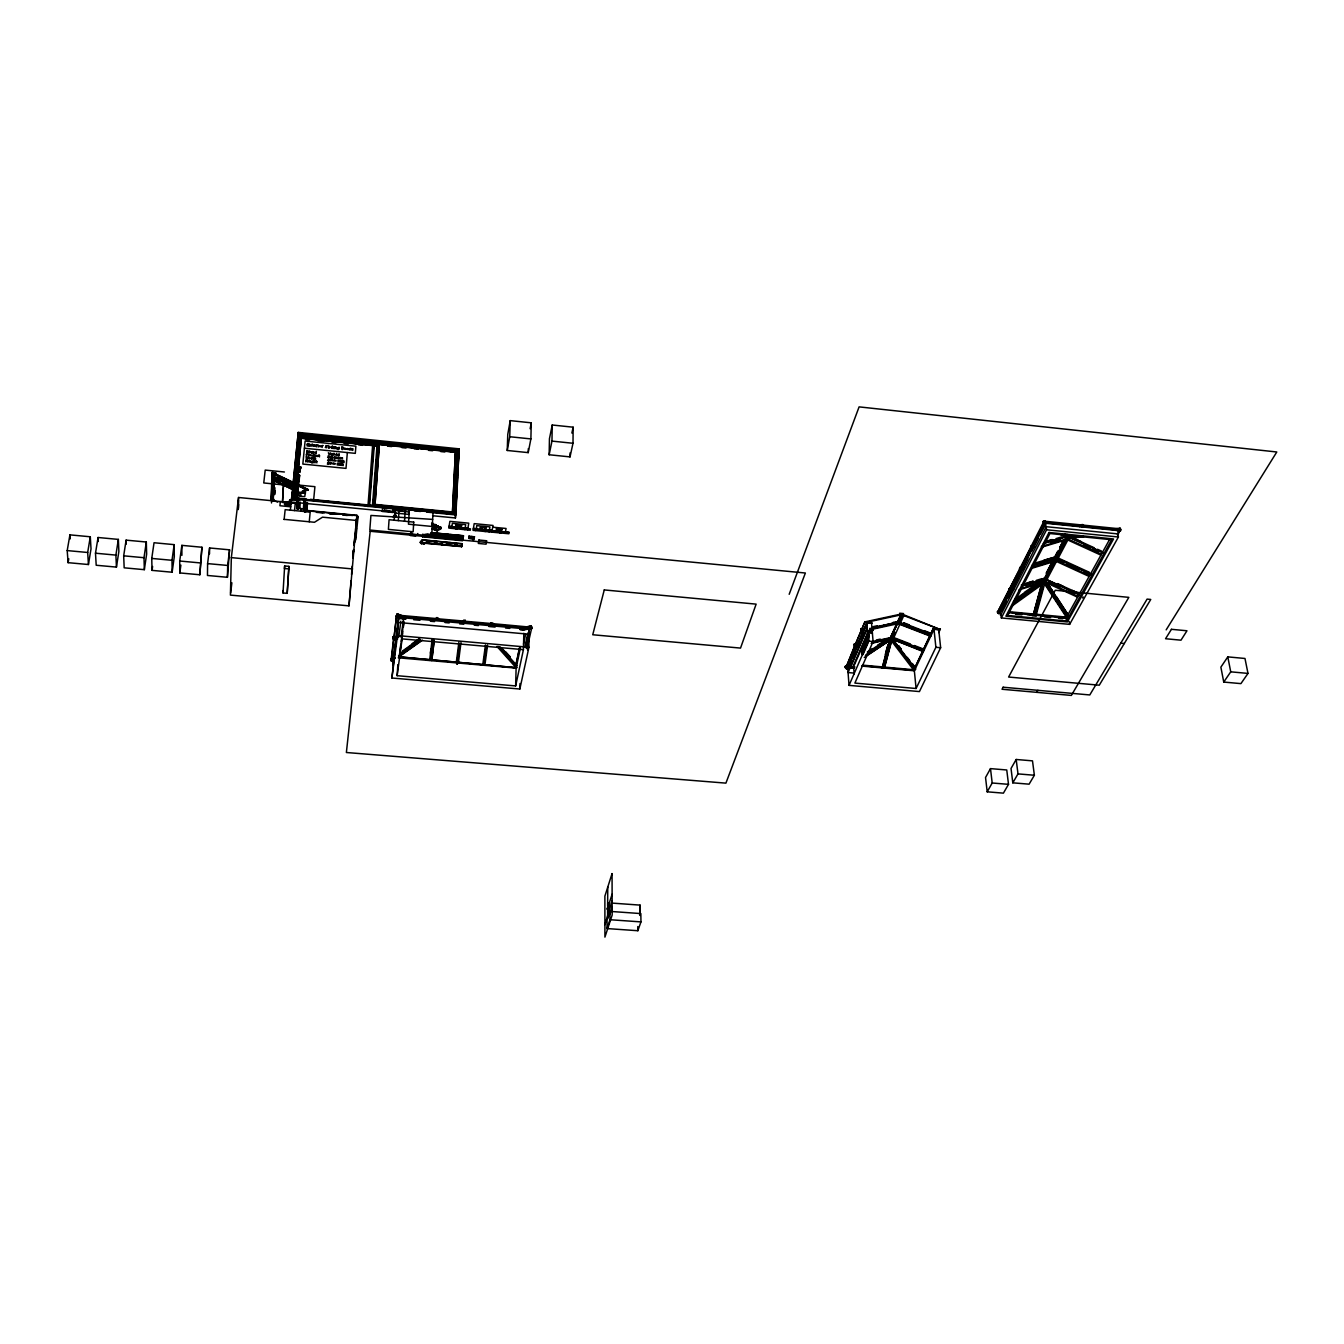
<?xml version="1.0" encoding="UTF-8"?>
<svg xmlns="http://www.w3.org/2000/svg" width="1344" height="1344" viewBox="0 0 1344 1344"><rect width="100%" height="100%" fill="white"/><g stroke="black" fill="none" stroke-linecap="round" stroke-linejoin="round"><path stroke-width="1.5" d="M484.73 528.394L484.596 529.183M199.836 574.762L201.919 547.243L181.86 545.362L179.726 561.019L179.81 572.93L199.836 574.762L201.919 547.243M572.998 443.268L573.149 427.19L552.233 425.006L549.444 438.732L549.158 454.759L570.024 456.893L572.998 443.268L551.964 441.101L549.158 454.759M207.598 563.606L207.463 575.467L227.422 577.298L229.572 549.83L209.58 547.966L207.598 563.606L227.69 565.454L227.422 577.298M209.513 553.913L209.58 547.966M570.024 456.893L570.058 452.894M551.964 441.101L552.233 425.006M285.65 504.622L285.802 502.606M1008.907 589.025L1009.697 591.007L1010.402 589.882L1008.756 589.075L1009.848 590.957M528.713 629.21L528.948 647.27L519.842 689.018L391.894 678.014L398.681 617.366L529.368 629.227L525.47 647.22M286.608 505.428L289.128 505.26L289.414 502.438L238.543 497.482L231.336 557.626L230.412 595.106L349.003 605.858L356.95 515.306L304.08 510.166M335.815 457.716C339.461 456.137 333.346 458.455 337.126 458.438M397.841 664.625L397.135 675.696L515.642 685.927L523.421 649.656L523.824 633.293M528.226 452.626L530.88 438.917L531.266 422.822L510.233 420.622L507.763 434.414L507.242 450.475L528.226 452.626L528.326 448.61M1020.113 567.42L1020.382 570.058L1019.844 567.504M519.842 689.018L519.994 683.525M238.207 509.527L238.543 497.482M515.474 667.632L399.101 656.846L515.474 667.632L519.674 647.825M515.642 685.927L516.113 668.102L520.43 647.842M1031.486 548.503L1030.798 545.966L1032.074 547.361L1031.335 548.554L1032.074 547.361M238.258 509.41L238.476 500.086M238.442 508.385L238.56 504.403M1066.531 535.819L1066.565 534.71L1068.329 534.895M1081.517 526.579C1079.988 523.572 1084.742 523.958 1083.331 526.764M1083.029 526.176L1082.945 525.084L1082.911 526.109M507.242 450.475L509.729 436.733L510.233 420.622M391.91 660.526L390.986 658.661M868.913 633.058L860.798 650.782L862.495 650.345M433.406 525.118L433.675 524.479M271.152 499.111L272.026 472.466L275.755 472.836L275.621 474.029L274.445 472.769M272.462 473.441L271.236 499.296M271.522 501.06L272.378 473.441M271.505 502.975L273.118 473.189L274.092 473.911L274.361 472.769M271.975 500.388L272.58 491.635M272.479 489.065L273.638 473.071M272.681 492.307L272.294 500.842L272.815 499.178M272.798 489.25L273.487 473.105M272.866 492.509L272.462 500.858L272.328 499.128M273.034 489.014L273.941 472.886M391.843 660.072C393.758 663.062 389.474 660.055 391.02 658.795M392.263 661.567L391.49 659.215M437.674 527.251L436.279 525.672M432.566 515.743L455.414 517.961L456.002 505.73M456.305 499.615L457.38 477.17M457.666 471.055L459.144 448.846L298.267 432.398L291.379 500.791M458.993 450.156L298.217 433.188M455.414 517.961L459.144 448.846M272.513 500.825L272.933 492.324M273.286 489.3L273.706 475.81M272.95 501.194L274.176 474.247L307.776 490.123M274.008 493.651L274.294 487.721M274.327 493.735L274.411 487.704M274.747 487.57L274.596 494.626L274.882 490.61M455.414 452.038L452.474 511.946L455.414 452.038L379.327 444.276L375.026 504.386L379.327 444.276M378.907 444.074L374.371 504.806L452.861 512.484L455.784 451.903M452.861 512.484L455.818 451.92L298.922 435.893L298.973 435.036M454.961 489.401L455.179 485.15M456.271 462.454L456.473 456.977M453.902 513.358L456.943 451.063L456.775 452.088M454.944 511.896L455.23 505.714M456.322 483.017L456.624 476.834M457.615 456.221L457.951 451.248M400.814 509.006L454.944 514.298L458.102 450.862L458.959 450.946L455.902 514.937L426.754 512.098M282.946 484.831L284.357 482.126L284.306 483.05M282.425 502.538L283.819 478.8L283.517 482.093M282.542 502.37L283.534 483.974M283.987 481.37L284.273 478.212M433.07 511.93L431.726 535.987L369.802 530.04L370.91 515.441L432.65 519.389M283.013 592.956L284.659 565.975L288.926 566.362L287.196 593.342L283.013 592.956L283.265 590.47M289.346 503.53L289.733 500.203M290.539 500.287L289.649 501.631M290.338 500.254L289.447 501.866M287.196 593.342L288.926 566.362M293.446 497.095L295.697 474.751L295.798 478.733M295.462 478.699L295.697 474.751M298.267 432.398L293.21 483.521M434.498 534.912L434.986 533.014M531.065 626.186C534.694 631.848 523.656 625.699 519.977 629.597M296.369 482.748L296.537 474.835L294.084 498.355M296.134 497.347L298.385 475.02L298.469 479.002M300.031 436.01L300.082 435.137L293.714 498.305M296.906 503.059L296.503 496.944M298.133 478.968L298.385 475.02M297.226 501.514L297.36 496.86M296.974 508.519L297.797 498.07L297.343 502.656M298.956 479.035L299.544 475.138L299.174 481.051M297.679 505.277L297.931 501.329L297.41 508.654M397.135 675.696L402.125 638.887L403.25 620.76L401.033 637.224M298.217 509.191L298.838 498.036M298.435 509.158L298.687 505.226L297.444 504.974M299.863 507.998L300.25 502.118M404.51 521.22L405.283 509.225M391.894 678.014L397.505 635.578L398.681 617.366L393.07 660.055M409.366 509.628L408.458 524.177L432.264 526.478M303.29 510.972L303.878 501.094M303.878 511.022L304.685 501.01M304.366 510.838L305.021 501.043M304.433 511.577L305.138 501.43M305.155 512.014L305.76 501.715M305.239 512.014L305.777 504.168M394.229 520.212L395.035 508.217M398.11 508.519L397.942 510.905L409.214 512.014M398.328 520.615L399.134 508.62M491.417 624.506L491.501 623.549L464.822 621.23M305.945 511.375L306.516 503.244M306.197 511.711L306.768 503.261M306.634 511.106L307.339 502.505M306.936 510.938L307.507 502.589M450.576 536.458L451.03 534.526M464.856 621.146L464.772 622.087L491.45 624.406M452.491 534.677C449.753 537.214 455.935 537.986 455.062 534.912M375.396 490.862L375.631 486.36M376.639 474.113L377.042 467.662M377.815 457.262L378.286 451.03M436.834 617.518L438.396 618.206L438.262 620.189L436.061 619.987L436.229 617.954M437.539 618.677L437.455 619.618L464.234 621.953L464.302 621.096L437.522 618.761M369.062 505.966L373.632 445.973M367.92 506.554L372.725 444.175L372.607 445.217M358.092 516.382L355.757 539.918M349.003 605.858L351.019 580.843M351.523 574.594L352.195 566.244M353.438 550.166L352.867 557.911L353.69 549.578M357.622 516.197L356.815 524.294M405.216 619.046L397.723 615.132L402.024 616.577M398.177 616.426L406.022 618.996M400.378 618.71L396.564 617.165L398.294 616.476L397.404 613.872L403.351 616.274M350.011 450.29L350.179 448.291M341.981 465.528L342.014 463.949L340.889 464.15M342.821 462.47L342.854 460.908L341.729 461.093M343.19 465.646L343.224 464.066L342.098 464.268M344.03 462.588L344.064 461.026L342.938 461.227M347.357 452.558L345.996 468.384L302.837 464.066L305.122 441.034L355.891 446.191L355.303 453.365L304.416 448.224M337.277 465.041L337.428 463.378M337.982 458.858L338.134 457.195M339.074 447.166L338.772 449.534L337.361 449.383M338.117 462L338.268 460.32M338.89 455.834L339.091 453.6M338.486 465.175L338.52 463.596L337.378 463.798M339.209 458.976L339.226 457.414L338.1 457.615M339.326 462.118L339.36 460.555L338.234 460.757M339.696 465.293L339.73 463.714L338.587 463.915M340.402 459.094L340.435 457.531L339.31 457.733M340.536 462.235L340.57 460.673L339.444 460.874M340.771 465.394L340.922 463.73M341.611 462.353L341.762 460.673M333.413 448.594L333.581 446.611M333.127 455.246L333.967 453.146M334.723 448.728L334.891 446.746M334.421 458.506L334.572 456.826M336.168 448.879L336.269 447.115L334.858 447.25M336.689 453.348L336.924 455.616M329.347 448.19L329.532 446.208M328.709 461.059L328.894 459.026L327.583 460.438L329.196 460.622M329.986 456.372L329.969 457.934L331.061 457.733M330.943 453.348L330.926 454.91L332.035 454.709M330.221 464.335L330.406 462.319L329.566 462.689M331.027 458.153L331.178 456.49M332.119 448.476L332.354 445.805M331.985 455.129L332.136 453.466M332.069 458.842L332.27 456.607M328.171 445.368L328.44 448.073M313.622 500.186L314.916 486.679L292.874 484.495M319.066 454.944L319.519 456.91M322.14 447.451L322.325 445.469M313.068 457.481L313.522 459.446M313.001 460.925L312.732 462.907L311.64 462.924M313.488 456.389L313.706 454.154M313.858 453.298L313.891 451.735L312.766 451.937M313.908 462.706L314.11 460.454M314.278 459.598L314.496 457.363M314.714 454.826L314.698 456.406L315.79 456.204M309.254 521.774L310.178 512.081L285.163 509.662L284.122 519.523M316.394 446.88L316.596 444.881M315.118 462.823L315.151 461.261L314.026 461.446M315.756 456.624L315.907 454.944M315.487 459.732L315.588 458.237L314.395 458.354M316.142 453.533L316.361 451.298M316.428 460.942L316.882 462.924M318.175 447.065L318.377 445.066M304.466 493.332L304.618 491.803M307.306 462.05L307.507 460.001M308.566 455.902L308.734 454.222M309.053 452.81L309.221 451.147M305.676 489.754L304.769 496.642L298.973 496.087L299.292 492.895M309.422 459.11L309.59 457.447M304.987 511.896L305.222 509.006L296.89 508.2M310.514 462.37L310.682 460.69M312.446 444.091L313.001 446.426M311.64 453.079A11.407 8.652 6.3 0 1 311.657 452.659L310.582 451.634M311.741 459.346L311.959 457.111M312.648 453.18L312.799 451.517M298.032 509.006L298.586 503.345L289.817 502.639M298.318 508.889L298.687 505.092M298.553 508.62L298.922 504.958L297.461 504.806M300.619 496.238L300.938 493.063M302.232 493.181L302.45 490.98L303.811 491.165M300.804 511.174L301.056 508.603M305.743 461.882L305.962 459.833M306.365 455.683C305.542 451.349 309.708 455.347 306.466 454.726M303.122 491.383L304.886 489.098M353.136 553.98L353.539 549.881M354.043 544.018L355.169 533.417M355.555 529.402L356.95 515.306M354.094 545.429L356.95 515.642L305.071 510.602M355.068 541.884L356.429 528.192M296.302 468.972L296.302 472.13M296.318 468.082L296.083 466.586M294.319 498.977L296.856 474.869M297.528 467.326L297.125 472.214L296.806 467.846M297.662 469.442L297.629 468.115M296.234 484.512L300.972 437.842L377.849 445.67M296.755 483.739L301.375 438.043L378.286 445.889M296.94 483.84L301.375 438.043M294.554 510.569L295.277 503.328M298.922 469.711L298.805 468.434L300.451 468.602M295.915 499.733L295.982 498.07M298.973 469.224L298.654 472.366L299.426 468.115L299.813 472.483L300.3 467.695L300.082 469.812M299.107 468.25L299.107 466.889M296.369 498.574L298.721 475.054M296.738 498.607L299.208 475.104M297.158 499.162L299.544 475.138M297.226 499.044L297.461 497.062M300.821 467.107L295.999 466.838M296.99 508.906L297.881 498.086M301.006 467.09L300.804 468.586M297.175 508.771L298.082 498.103M290.136 502.673L290.573 499.951L297.73 499.918M290.405 502.538C293.16 507.242 281.266 506.117 284.978 502.001M284.659 565.975L284.407 568.478L288.658 568.882M290.371 510.166L291.144 502.606M290.976 502.034L395.17 512.098M291.53 499.934L292.37 491.719M295.226 467.897L300.888 467.712M293.378 490.224L298.956 434.616L298.082 434.532M292.706 499.682L293.496 496.474M296.251 469.442L296.335 467.309M473.407 537.298L473.491 538.49M280.358 501.547L279.922 505.73L290.724 506.789M275.419 474.012L275.654 472.886L272.11 472.534L272.563 473.659M273.269 499.498L274.176 499.414M378.958 444.074L299.981 436.766M272.026 472.466L271.891 473.659L273.235 473.256M270.816 498.154L270.934 499.111M273.151 474.65L272.698 477.977L273.991 478.111L274.176 474.751M273.79 472.87L273.706 475.188M274.277 477.221L274.008 479.657L294.37 489.283M607.622 904.075L607.908 903.218M382.805 506.335L382.217 511.442L392.851 512.484L393.473 507.377M472.853 538.826L473.306 540.355L474.18 536.76L473.928 538.675C465.578 538.457 471.072 535.114 473.222 537.146M384.72 507.209L384.418 509.762L387.593 511.106M434.112 525.454L433.003 524.479L434.414 525.588M890.165 639.778L890.551 638.736L866.393 654.494M386.45 510.199L392.498 511.577L392.918 508.015M436.834 526.747L435.658 526.176M410.928 534.324L411.146 532.678M439.538 528.041L438.43 527.066L439.807 528.276M230.647 593.057L231.874 582.792M227.69 565.454L229.572 549.83M393.406 517.457L393.641 515.525M394.884 509.443L395.153 508.234M395.405 510.182L394.666 515.239L396.094 515.491M395.657 516.684L394.027 516.533L395.657 516.734L395.136 515.038M430.399 653.15L430.886 649.118M429.643 660.408L432.13 639.408M430.45 660.055L432.902 639.694M431.004 660.038L433.507 639.391M431.777 660.274L434.179 640.416M431.777 660.61L434.179 640.752M398.345 509.023C398.026 513.139 397.202 508.267 399.538 509.947M398.563 509.527L398.882 510.518M399.168 510.938L399.89 508.687M455.902 528.646C454.793 523.925 462.84 530.225 461.345 525.538M401.705 510.485L402.024 507.898L409.298 508.62M433.944 534.29L432.197 534.122L432.365 532.728M393.943 638.434L396.564 615.77L391.373 660.24L390.65 658.98M397.673 638.938L393.49 639.794L392.851 636.821M393.658 639.761L393.019 636.77M456.422 526.898L458.069 525.302M456.254 662.642L458.875 642.314M456.809 664.138L459.446 643.742M457.363 664.188L460.001 643.793M458.371 662.827L461.009 642.499M392.734 665.095L398.345 622.474L529.25 634.234L526.226 648.228M410.878 532.745L410.508 535.601L415.716 535.97M500.086 532.896L500.287 531.401M341.393 458.27C345.038 456.658 338.923 459.043 342.703 458.993M398.731 637.056L400.848 621.18M460.522 527.083L459.564 525.454M399.874 651.42L400.73 644.784M401.234 641.374L402.595 631.327M403.133 627.295L403.956 621.264M399.252 657.367L402.494 633.377M403.318 627.396L403.855 623.398M436.212 526.445L435.792 525.134M434.045 543.766L429.324 543.413M179.81 572.93L180.869 565.135M417.514 535.265L417.816 533.534M438.883 527.688L439.337 527.285M172.133 572.225L171.998 560.297L174.166 544.639L154.039 542.741L151.754 558.432L152.04 570.377L172.133 572.225L174.3 556.618L174.166 544.639M420.336 542.59L420.554 541.094M439.018 544.32L434.347 543.698M454.037 536.222L452.29 536.054M482.731 665.062L485.453 644.986M483.538 664.642L486.091 646.145M484.075 664.742L486.595 646.531M484.865 665.23L487.586 645.086M290.153 500.237L289.783 502.992L285.146 502.572L285.23 501.698L289.262 502.102L289.162 503.782L289.548 500.186M421.663 543.799L422.167 539.818L462.118 543.682L461.714 546.655L421.73 542.976M422.503 536.928L422.923 534.022M423.914 544.018L424.099 542.724M313.79 445.502C318.192 443.638 310.817 446.376 315.37 446.376M429.072 543.396L424.351 542.959M462.067 536.995L460.32 536.827M152.04 570.377L152.611 566.479M308.33 461.21C312.026 459.581 305.844 461.983 309.641 461.95M430.651 534.458L430.92 532.594L463.579 535.735L462.571 540.775L422.52 536.81M432.449 524.765L432.684 523.219L431.592 523.118M431.34 534.509L431.609 532.661M432.919 524.983L433.138 523.438M433.44 524.462L435.994 524.698M434.078 525.538L434.297 524.412M432.97 534.677L433.289 532.963M480.581 527.318L480.396 529.099M144.346 569.671L146.647 554.047L146.311 542.018L126.101 540.137L123.682 555.828L124.169 567.823L144.346 569.671L143.993 557.71L146.311 542.018M434.179 534.324C427.98 533.316 435.926 536.911 434.179 532.913M435.17 526.058L435.389 524.53M435.859 524.748L435.624 526.277L437.102 526.982M435.355 534.895L435.624 533.047M436.783 526.831L438.11 525.823L438.346 527.57M454.054 545.782L444.394 544.757M436.397 533.114C435.019 534.358 439.169 534.744 438.211 533.299M437.875 527.352L438.11 525.823M437.102 533.182L436.985 535.063L437.506 533.232M438.547 535.214L435.523 534.828L438.564 535.114M439.488 528.125L439.723 527.016C442.781 526.848 439.723 531.014 437.741 529.738L432.6 527.335M438.698 535.231L438.967 533.366M439.387 535.282L439.656 533.434M440.58 528.646L440.815 527.117M440.429 533.501C439.051 534.744 443.184 535.13 442.226 533.686M439.354 544.169L444.074 544.824M441 535.45L441.538 533.618M458.976 546.235L454.322 545.614M442.562 535.601L439.538 535.214L442.579 535.5M442.714 535.618L443.251 533.786L442.764 537.432M441.655 544.723L442.142 541.85L443.117 541.918M443.402 535.668L443.688 533.82M444.444 533.904L443.554 535.601L446.594 535.886L447.014 534.139M445.032 535.836L445.15 533.971M445.099 535.836L445.553 534.005M446.258 534.072L446.04 535.45L444.259 535.282M447.703 534.206C445.402 537.566 455.062 535.618 447.586 535.987M448.459 534.29C447.082 535.517 451.214 535.903 450.274 534.458M449.047 536.222L449.383 534.509M116.441 567.101L115.886 555.106L118.356 539.398L98.062 537.499L95.491 553.207L96.197 565.253L116.441 567.101L118.877 551.46L118.356 539.398M451.534 528.343L452.39 523.337L465.679 524.63L464.873 529.637M451.584 536.525L451.718 534.593M453.062 536.609L453.18 534.744M453.13 536.609L453.6 534.778M454.289 534.845L454.625 536.659M456.086 527.033L456.305 525.05M455.734 534.979L455.448 536.827L458.623 537.146M456.506 535.063C455.112 536.29 459.245 536.676 458.304 535.231M457.061 536.995L457.414 535.282M458.774 537.146L459.077 535.298M459.446 537.214L459.749 535.366M460.522 535.45C457.834 538.037 464.066 538.692 462.319 535.618M459.312 546.084L461.866 546.47M461.21 535.517L461.076 537.382L461.429 535.668M462.638 537.516L463.075 535.685M462.118 543.682L461.53 546.773M88.435 564.53L91.022 548.873L90.3 536.777L69.922 534.862L67.2 550.586L68.107 562.666L88.435 564.53L87.679 552.485L90.3 536.777M467.628 529.956L468.754 523.169L449.87 521.338L448.829 528.091L470.249 530.208L470.467 528.847L457.229 527.57L457.145 528.881M475.709 530.611L476.045 529.318M476.482 529.351L476.683 525.622L489.938 526.915L489.048 531.871M68.107 562.666L68.779 558.751M480.094 527.268L486.142 527.856M480.816 529.166L481.085 527.453M481.085 528.898L482.328 527.587L481.085 528.847M485.117 527.856L484.882 529.536M484.814 531.418L485.604 527.806M485.15 529.771L485.738 527.822M491.82 532.174L493.03 525.454L474.197 523.639L473.071 530.359L508.855 533.753L509.141 532.258L492.19 530.628L491.988 532.123M496.188 528.83L502.202 529.418M496.39 531.031L496.591 528.881M473.374 540.322C476.381 535.92 462.353 538.843 472.752 538.793M497.179 529.015L496.457 530.662M497.162 530.443L498.422 529.133M499.615 532.846L499.834 531.619L485.419 530.225L485.318 531.535M501.194 529.402L500.858 532.98M501.463 531.266L501.799 529.385M501.245 533.014L501.48 531.77L509.09 532.51M1120.459 530.947L1119.468 530.023C1120.946 524.58 1120.174 534.358 1120.778 529.234M1119.972 528.276L1119.468 530.023M505.411 531.905L506.066 528.478L492.794 527.184M411.634 534.391L411.936 532.963M484.781 531.367L485.1 529.704M530.141 428.719L531.266 422.822M437.674 529.754L437.455 530.964L432.062 528.713M515.323 667.514L519.49 647.825M523.522 644.179L525.605 634.402M524.899 646.934L527.873 633.041M571.872 433.054L573.149 427.19M456.624 528.713L456.943 527.268L464.654 528.276M527.117 648.245L531.686 627.967L522.094 629.798M527.554 650.126L527.453 649.236M526.327 627.698L531.821 626.64M436.565 527.671L435.607 528.024M885.242 654.713L887.376 646.632M885.83 653.1L887.964 645.053M882.218 667.716L889.644 639.761M882.302 668.069L889.694 640.265L891.761 640.466L884.352 668.254M882.991 667.783L890.417 639.828M883.512 667.834L890.938 639.878M884.268 667.901L891.71 639.946M1034.04 611.957L1041.466 584.422M1034.09 612.074L1042.121 583.027M1033.822 614.527L1043.062 580.39M1034.023 614.326L1043.129 580.759L1034.712 615.266L1034.124 614.057M1035.384 614.46L1043.045 586.152M1035.535 614.695L1043.146 586.572M607.639 907.217L607.202 909.367L612.125 894.197M604.918 924.638L612.142 900.665M607.975 906.175L607.622 907.284L607.975 904.949L607.975 909.065L609.302 904.966M607.622 912.24L609.302 907.032M609.924 911.383L607.034 920.27L607.051 928.57L637.846 930.72L640.954 921.9L640.853 913.584L609.924 911.383L609.941 919.716L607.051 928.57M612.158 906.797L609.319 915.466L609.302 902.916M902.765 614.359L940.195 629.53L902.126 614.93L900.715 618.072M611.352 903.05L640.08 905.117L639.66 914.861M861.605 629.58L864.898 621.869L900.614 614.158L901.085 615.434L889.106 640.534L892.399 640.836L891.408 640.198L894.936 632.285M900.06 623.767L896.532 623.431M871.466 629.446L897.238 623.851L901.37 614.846L899.69 613.217L903.521 613.57L902.53 615.569L903.538 616.224L900.077 615.653M316.798 455.666L318.091 455.482M892.786 639.358L923.261 651.622M789.18 594.3L859.102 406.879L1276.8 451.987L1166.172 629.866M858.984 646.195L854.75 647.119L854.129 644.179L854.918 647.086L855.439 645.859L854.129 644.179M861.554 631.596L860.748 628.656L862.092 630.353L861.386 631.63M854.33 645.926L854.986 646.565M854.868 644.7L855.019 645.842L859.001 644.969M854.633 645.859L845.93 667.716L864.898 621.869M854.969 645.086L861.454 629.899M854.683 646.632L858.799 645.305M861.319 631.126L861.504 629.177L865.469 628.303M853.86 668.17L847.678 667.615L866.796 623.078L872.239 622.994L866.779 623.028L847.678 667.548L849.038 685.373L919.43 691.572L940.649 647.724L938.717 629.698L933.223 628.656L913.853 670.32L862.579 665.717M849.173 665.129L867.334 622.742M849.139 666.422L851.592 660.71M853.238 656.897L855.691 651.185M857.321 647.371L859.79 641.659M861.42 637.846L863.873 632.117M865.519 628.32L867.149 624.506M867.216 628.102L848.064 672.554L854.246 673.109M854.834 666.775L850.752 666.406L866.897 628.942M868.274 631.126L853.49 665.33L854.162 673.932M869.081 630.218L860.647 650.832L869.282 631.058M854.381 664.978L869.165 631.176M860.916 650.849L868.829 634.25M862.445 650.647L868.946 634.25M862.226 652.058L869.081 634.956M861.79 652.025L868.862 635.83M863.15 654.478L861.907 654.36L861.689 651.739L869.165 635.947M863.016 650.429L869.232 636.25M865.519 645.154L867.905 639.526M861.907 654.36L868.913 638.333M871.416 632.268L873.029 628.673L869.786 628.37L870.341 629.462M871.349 633.41L873.046 629.681L872.071 629.143M849.038 685.373L868.308 641.105L866.779 623.028M871.584 633.377L873.029 628.673M863.083 654.41L869.266 640.214M308.784 456.977L307.91 458.942L307.406 456.876L306.499 458.808M871.567 623.532L873.096 641.542L854.885 683.088L916.087 688.498L935.894 647.287L933.996 629.328L914.357 670.79L916.087 688.498M897.002 621.886L893.239 622.289M889.106 640.534L900.194 615.905M890.585 638.047L901.37 614.846M890.82 638.198L896.986 624.506M899.304 622.726L898.75 623.986L930.686 636.317M899.707 621.852L901.824 617.148M892.399 640.836L903.605 615.989M1045.901 526.663L1118.477 533.971L1118.023 530.309M1118.998 529.771L1119.451 528.78L1045.162 521.27L1045.666 522.396L1118.762 529.788L1119.451 528.78M1120.022 529.754L1117.402 534.845M913.718 670.202L933.223 628.656M938.734 632.587L940.414 628.874M522.917 629.782L531.972 628.118M530.124 628.387L531.401 629.378L531.132 628.337M997.718 611.89L1043.566 522.026L1043.969 523.102L997.718 611.89L998.542 612.276M1009.697 591.007L1010.402 589.882M1020.382 570.058L1021.087 568.898L1019.962 567.47M1116.511 530.426L1118.762 530.158L1044.96 522.698L999.314 612.36L1045.296 522.967L1046.052 526.814M1117.906 534.038L1118.41 537.012L1069.622 624.372L1001.347 617.938L1046.573 529.771L1046.153 526.798L1000.507 615.384L1000.087 612.074L1045.414 523.253L1117.906 530.578M1001.196 610.966L1005.934 601.625M1007.849 597.895L1027.841 558.718M1031.654 551.258L1038.324 538.205M1040.222 534.475L1045.951 523.303L1044.994 522.782M1046.354 573.014L1057.862 551.174M1059.778 547.529L1063.608 540.238L1059.71 547.798M1046.287 573.3L1057.879 551.342M1065.91 537.566L1043.65 579.953L1043.969 582.17L1019.054 589.865M1052.99 562.548L1043.918 579.97L1043.918 578.038L1044.49 578.878L1021.574 585.934L1044.422 578.794M1054.855 559.339L1065.254 539.297M1044.439 580.02L1053.158 562.951M1055.057 559.356L1065.506 539.566M1044.96 579.197L1051.848 566.614M1056.569 557.474L1065.12 541.279M1066.447 621.012L1111.589 539.734L1049.966 533.534L1007.681 615.468L1066.447 621.012L1066.027 618.122L1110.094 538.574M1082.575 597.996L1083.18 596.938M1117.788 534.341L1119.804 530.712M330.204 452.894L329.112 454.826L328.373 452.71M990.494 768.617L985.538 777.504L987.202 791.818L1003.414 793.145L1008.504 784.342L1006.757 769.978L990.494 768.617L992.191 782.998L987.202 791.818M1036.778 692.345L1037.921 690.329M1016.182 759.478L1011.024 768.466L1012.805 782.83L1029.101 784.174L1034.376 775.253L1032.494 760.855L1016.182 759.478L1017.996 773.892L1012.805 782.83M458.102 450.862L298.956 434.616M327.583 462.42L328.877 462.622L327.365 464.05L328.826 464.201M344.77 448.258L346.416 448.762A2.251 1.697 6.9 0 1 346.332 449.282L344.702 449.282A2.1 1.596 7 0 1 344.652 448.594M347.39 448.526L349.054 449.03A2.251 1.697 7 0 1 348.97 449.551L347.273 449.366A2.1 1.596 7.1 0 1 347.273 448.862M334.32 454.121L335.698 454.541A1.882 1.428 6.6 0 1 335.63 454.961L334.219 454.826A1.764 1.344 6.7 0 1 334.219 454.39M319.519 445.704L321.166 446.208A2.251 1.714 6.3 0 1 321.082 446.712L319.402 446.544A2.117 1.596 6.3 0 1 319.402 446.023M1227.794 656.88L1220.873 667.162L1223.746 682.063L1240.915 683.626L1247.988 673.411L1244.981 658.476L1227.794 656.88L1230.734 671.832L1223.746 682.063M310.078 454.793L311.472 455.23A1.882 1.428 6 0 1 311.388 455.65L309.977 455.515A1.764 1.344 6 0 1 309.994 455.078M307.658 490.291L308.398 489.619L274.411 473.374M303.727 491.417L305.239 489.266M305.827 489.905L305.004 489.703M376.975 446.04L372.456 505.814M283.567 481.37L282.005 484.512L283.433 482.63L290.909 486.175M273.386 499.33L272.815 500.086L277.687 502.169M274.63 473.659L274.058 474.398L307.843 490.375M275.117 473.71L273.151 500.438L271.774 500.59M273.874 476.902L292.841 485.755M273.907 477.54L294.235 486.797M1060.332 534.442L1067.27 538.541L1068.598 537.986L1061.676 533.887M338.923 455.414L337.579 454.843L339.007 454.558M332.153 447.972L330.54 447.3L332.254 446.964M311.791 458.942L310.43 458.371L311.875 458.086M313.522 455.986L312.178 455.414L313.606 455.129M316.193 453.13L314.832 452.558L316.277 452.273M1043.146 521.371L1044.926 520.716L1045.43 522.53L1043.717 523.219L1043.213 521.422M338.957 448.627L337.327 447.955L339.041 447.653M312.883 462.151L311.522 461.58L312.95 461.328M850.718 664.104L845.309 667.615C844.906 663.533 848.131 671.311 845.46 667.531M332.237 456.994L333.598 457.565L332.153 457.85M317.99 456.54L316.747 456.137M309.456 446.174L311.354 444.36M397.522 613.922L396.262 615.871L403.973 618.778M398.294 616.476L396.682 617.215L396.262 615.871M396.816 616.442L400.226 618.24M848.35 667.044L847.678 667.548L853.86 668.102M1001.868 609.89L997.819 612.612L998.861 613.822C995.518 609.756 999.516 614.779 998.138 612.578M1014.737 599.659L1023.154 593.628M1024.027 592.654L1038.29 582.742M1013.527 601.507L1040.155 582.389M1014.586 600.701L1039.332 582.926M1015.997 600.281L1037.4 584.892M1016.921 600.348L1021.91 596.753M1030.092 590.738L1036.862 586.018M1012.855 604.279L1044.574 581.482L1067.136 615.938M1011.847 606.178L1045.229 582.187M1021.07 597.559L1027.74 592.754M412.104 643.742L418.706 639.055M402.763 650.849L419.681 638.803M394.279 657.619L391.39 660.274M399.403 653.974L419.882 639.442M390.902 660.61L394.783 657.871M399.538 654.494L420.185 639.845M391.675 660.794L392.398 661.466L391.037 660.509L395.203 658.19M398.513 655.956L420.689 640.214M410.592 647.522L413.918 645.17M399.185 656.326L421.193 640.702M399.067 656.729L422.436 640.164M311.539 452.777L310.43 452.407L311.707 452.155M844.906 666.574L848.484 664.238M867.334 651.924L872.474 648.581M877.632 645.221L881.059 642.986M845.208 666.876L848.652 664.642M867.552 652.31L888.182 638.837M868.224 652.68L891.828 637.358L873.516 641.374M845.544 668.086L850.87 664.625M865.385 655.536L889.846 639.576M846.149 668.287L846.737 668.942L845.695 668.002L849.542 666.07M866.477 655.032L890.182 639.576M1081.802 525.017L1081.836 526.008M1079.602 526.697L1083.382 524.832M866.981 655.351L890.686 639.895L913.853 670.303M864.259 657.518L889.997 640.147M1067.17 535.786L1067.186 538.003L1070.53 535.836M1071.941 535.987L1067.186 538.003M296.201 496.742L295.949 498.002L306.214 498.926M432.197 526.226L432.785 526.142M455.364 528.713L455.7 527.419L449.03 526.781M394.834 514.87L394.464 515.844L395.926 516.046M1043.28 521.657L1044.994 520.951M1043.582 522.715L1045.279 522.01M870.946 629.11L870.055 629.53M1027.034 582.994L1032.998 581.162M1021.406 584.959L1033.25 581.314M1036.291 580.39L1042.02 578.626M1009.529 590.453L1013.662 589.193M1025.59 585.514L1041.667 580.558M1021.423 588.403L1044.422 581.314L1044.103 579.096M1044.12 560.129L1054.15 557.306M1035.67 562.918L1054.956 557.054L1055.544 557.911L1032.394 564.967M1019.407 568.579L1020.533 570.007M1020.197 569.503L1024.195 568.294M1033.788 565.37L1054.603 559.037L1054.922 561.271L1031.755 568.344M1032.209 567.454L1055.393 560.398L1055.074 558.146M1046.119 541.363L1052.083 539.566M1046.438 541.498L1052.705 539.616M1055.964 538.642L1061.676 536.928M1043.398 543.346L1064.935 536.978M1043.683 543.463L1064.582 537.18M1031.201 548.083L1035.098 546.907M1041.382 546.521L1066.834 538.86L1066.481 536.609M1042.86 546.84L1066.346 539.767M437.388 531.014L431.844 528.696M871.718 642.281L890.87 637.98M872.558 642.281L890.215 638.4M872.609 642.684L890.232 638.82M871.198 643.507L889.274 639.022M854.65 644.246L855.271 645.893M876.372 639.979L880.286 639.122M873.398 626.59L877.363 625.733M871.92 627.698L898.128 622.087M871.718 628.152L897.876 622.474M871.567 628.488L897.49 622.02M873.382 628.505L897.322 622.742M865.25 622.574L900.984 614.863M397.454 636.502L393.389 637.325L393.557 638.82M397.69 637.224L393.658 638.03L391.121 660.122M393.641 638.551L397.841 637.694M524.95 627.094L531.25 625.985M526.932 626.909L531.199 626.153M526.462 627.178L530.611 626.455L530.729 628.018L530.326 626.993M520.699 629.782L526.714 628.723M524.899 629.681L530.813 628.656M1115.638 528.78L1120.207 528.293M1115.604 528.998L1119.754 528.528L1120.56 529.486M1115.453 529.99L1119.569 529.536L1120.375 530.477M1083.264 535.92L1066.598 537.785L1067.623 538.087M1067.27 538.541L1083.936 536.676M292.858 498.842L294.336 498.758M323.182 445.553L322.846 445.62A3.242 2.453 6.4 0 0 322.291 445.973M309.926 451.231L309.792 451.231A2.705 2.05 6 0 0 309.17 451.584M307.474 451.584L308.162 450.996L306.869 450.559L306.667 452.542L307.944 452.525L306.768 451.517M309.456 454.306L309.17 454.356A2.722 2.066 6 0 0 308.7 454.658M335.278 456.91L335.009 456.943A2.705 2.05 6.7 0 0 334.538 457.262M317.453 444.982L317.201 444.998A3.242 2.453 6.3 0 0 316.546 445.402M351.036 448.375L350.801 448.409A3.226 2.453 7.2 0 0 350.146 448.795M609.941 919.716L640.954 921.9M992.191 782.998L1008.504 784.342M1017.996 773.892L1034.376 775.253M398.278 657.804L516.113 668.102M397.505 635.578L528.948 647.27M402.125 638.887L523.421 649.656M890.921 640.433L892.063 640.534M861.756 649.874L861.974 650.983L862.546 650.143M401.15 618.593L405.317 618.979M413.683 619.718L419.95 620.29M430.382 621.23L434.566 621.6M445.015 622.541L449.182 622.927M459.631 623.868L463.798 624.238M474.247 625.178L478.43 625.565M488.863 626.506L495.13 627.077M505.579 628.018L509.762 628.387M520.195 629.328L524.378 629.698M862.529 665.129L913.802 669.732M861.605 666.053L914.357 670.79M850.433 667.246L854.616 667.615M870.929 628.74L871.937 628.841M871.214 629.664L871.836 628.622M873.13 629.815L871.97 629.194M871.181 630.554L871.164 633.058L872.441 633.175M871.03 630.638L872.155 630.806M1230.734 671.832L1247.988 673.411M868.308 641.105L873.096 641.542M935.894 647.287L940.649 647.724M862.579 649.942L860.63 649.774L860.815 650.798M861.588 650.244L862.68 650.16M231.336 557.626L352.666 568.949M1120.745 643.171L1124.306 643.507M933.29 629.261L938.734 629.765M67.2 550.586L87.679 552.485M95.491 553.207L115.886 555.106M123.682 555.828L143.993 557.71M151.754 558.432L171.998 560.297M179.726 561.019L199.886 562.884M438.614 526.747L439.723 527.016M462.269 543.967L422.066 539.918L423.074 540.002M421.747 542.422L461.698 546.084M420.134 542.573L424.066 542.69M421.075 543.614L424.536 543.95M1009.31 611.722L1066.246 617.098M1012.032 612.612L1022.28 613.57M1028.429 614.158L1036.61 614.93M1042.759 615.518L1050.958 616.291M1055.057 616.678L1065.288 617.635M1009.344 612.763L1066.027 618.122M1012.939 613.217L1017.005 613.603M1027.186 614.561L1031.251 614.947M1041.432 615.922L1045.498 616.291M1055.678 617.266L1059.744 617.652M1015.745 614.242L1021.894 614.83M1032.125 615.787L1036.224 616.174M1044.406 616.946L1050.554 617.534M1058.736 618.307L1062.835 618.694M395.976 509.544L395.354 510.552M395.657 509.578L395.472 516.264M397.942 510.418L399.336 510.569M285.163 502.404L289.397 502.824L288.523 504.672L285.751 503.513M291.11 502.925L297.36 503.53M394.716 513.005L409.063 514.399M289.783 503.378L285.516 503.362M286.507 503.832L290.002 504.185M394.044 515.861L394.094 517.054M455.818 524.966L461.849 525.538M304.147 510.804L310.212 511.392M316.294 511.98L324.374 512.77M330.456 513.358L338.554 514.147M342.569 514.685L352.716 515.508M304.5 511.039L308.582 511.442M316.596 512.383L322.879 512.82M329.011 513.425L335.143 514.013M343.258 514.954L349.44 515.407M329.566 513.778L333.648 514.181M343.241 515.088L347.34 515.491M1043.448 582.977L1044.826 583.111L1036.073 615.401L1035.502 614.191M496.894 530.527L500.438 531.048L499.951 529.284M449.131 526.042L451.92 526.31M465.192 527.604L467.981 527.873M473.407 528.326L476.179 528.595M480.178 529.2L485.352 529.687M489.418 529.872L492.19 530.141M455.918 526.915L461.126 527.419M476.112 529.066L489.334 530.342M451.853 526.798L456.12 527.218M473.29 529.049L483.89 530.074L483.672 531.3L483.756 530.124L475.91 529.368M356.563 520.464L322.51 517.171L314.479 522.278L284.138 519.355M468.686 536.256L474.65 536.81M444.041 535.265L446.594 535.886M452.071 536.038L454.272 536.256M460.102 536.81L462.286 537.012M455.599 536.76L458.64 537.046M463.126 537.516L426.989 534.156M424.922 534.223L463.058 537.835M407.45 534.038L415.666 534.828M416.069 534.862L417.816 535.03M422.705 535.5L462.806 539.314M429.593 540.624L430.601 540.725M433.608 541.01L434.616 541.111M449.618 542.539L450.626 542.64M453.617 542.926L454.625 543.026M273.286 472.886L274.445 472.987M273 474.919L274.277 474.986M272.966 475.574L274.243 475.709M272.647 477.372L274.092 477.523M283.046 484.865L263.76 482.966L265.205 470.081L284.407 471.996M305.609 491.954L303.173 491.45M302.316 492.29L298.536 492.408L305.458 493.433M294.756 496.793L293.278 496.776M374.842 504.37L452.474 511.946M295.982 497.045L297.511 497.196M293.244 497.112L294.773 497.347M295.949 497.381L297.478 497.616M293.11 497.717L294.773 497.885M310.363 499.33L453.919 513.274M295.478 498.305L299.645 498.708M311.573 499.867L360.444 504.638M364.14 505.008L373.834 505.949M291.48 498.019L456.019 514.181M295.747 498.758L305.038 499.666M309.204 500.069L399.823 508.822M299.594 499.43L293.143 498.691L294.655 496.591M394.968 508.771L399.504 509.174M291.497 498.893L405.955 510.065M414.271 510.871L420.521 511.476M292.74 499.363L299.863 500.018M318.646 455.398L319.62 455.482M1046.573 529.771L1118.41 537.012M312.648 457.918L313.606 458.018M316.008 461.395L316.982 461.479M305.861 460.79L307.423 460.942M296.117 468.166L297.763 468.334M296.117 468.821L297.646 468.922M300.317 469.19L298.788 469.09L300.25 469.358M296.167 468.955L297.562 469.09M298.116 434.028L459.026 450.458M379.478 444.595L455.196 452.306M387.593 446.158L391.675 446.578M401.906 447.619L406.006 448.022M414.187 448.862L418.27 449.282M428.501 450.324L432.583 450.744M440.765 451.567L444.864 451.987M301.526 438.362L378.42 446.191M305.558 439.505L309.641 439.925M317.789 440.748L323.904 441.37M332.052 442.21L336.134 442.613M344.282 443.453L348.365 443.873M358.546 444.898L362.628 445.318M308.918 443.688L307.339 443.537L307.104 445.906L308.683 446.057M311.942 444.612L313.102 444.73M307.238 444.662L308.734 444.814M332.892 453.718L333.799 453.802M509.729 436.733L530.88 438.917M369.533 505.529L374.27 445.771M437.018 525.722L435.842 525.588M1044.288 582.288L1043.28 582.002L1066.985 618.173M860.748 628.656L861.806 630.605M434.196 527.856L434.078 527.822A2.419 1.495 3.8 0 0 435.742 528.024M903.588 622.709L909.233 624.876M924.269 630.689L929.914 632.856M903.454 623.112L929.779 633.276M898.918 622.087L931.342 634.603M899.069 622.692L931.274 635.074M898.934 623.028L930.972 635.393M899.002 623.347L900.077 623.834M900.245 624.086L930.754 635.846M894.768 637.946L910.409 643.994M914.323 645.506L924.084 649.27M893.138 638.047L923.95 649.958M892.97 638.467L923.849 650.446M892.198 638.585L923.496 650.681M894.701 640.097L923.395 651.185M397.454 616.61L403.032 618.862M403.116 616.358L397.438 614.057L396.53 615.972M396.631 614.225L402.326 616.526M997.164 611.839L998.239 612.746M1070.462 536.71L1081.433 541.733M1069.606 536.525L1094.201 547.764M1097.494 549.276L1101.442 551.023M1069.723 537.415L1102.819 552.552M1069.286 537.298L1102.903 552.67M1084.339 545.462L1090.034 548.066M1092.857 549.41L1098.535 552.098M1101.257 554.165L1068.077 538.994L1067.59 539.902L1100.753 555.055M1058.232 558.046L1066.75 561.943M1067.405 562.246L1089.413 572.326M1057.93 558.734L1091.059 574.022M1056.468 558.298L1090.118 573.72M1057.862 560.028L1063.474 562.598M1067.22 564.312L1078.426 569.453M1084.843 572.443L1090.337 574.963M1056.787 560.532L1089.43 575.501M1056.334 561.406L1088.959 576.374M1057.258 583.582L1062.886 586.152M1072.26 590.47L1077.972 592.956L1057.409 583.716M1079.232 594.586L1046.926 579.734L1079.534 594.821M1048.555 581.767L1059.912 587.042M1068.883 591.125L1074.427 593.678M1077.821 596.232L1045.632 581.431L1045.178 582.288L1077.35 597.089M862.714 650.53L863.654 650.866M274.512 473.81L308.095 489.703M289.968 483.202L293.664 484.949M277.217 477.355L282.408 479.808M285.986 481.505L293.412 484.999M273.907 477.406L292.841 486.276M274.226 478.262L279.754 480.883M285.214 483.588L290.556 486.125M273.974 480.581L294.319 490.207M273.958 480.698L292.79 489.619M431.609 524.496L440.748 528.78M432.079 525.017L440.597 528.998M1044.926 520.716L1045.43 522.53M1064.717 533.736L1068.278 535.853M329.045 456.17C326.105 454.877 330.758 458.993 327.6 457.481M499.548 647.27L516.6 665.834M498.036 646.397L517.205 667.514M508.435 658.258L511.157 661.248M496.994 646.447L516.449 668.136M505.747 651.924L509.981 656.578M502.891 649.286L509.93 657.031M500.002 646.934L516.785 665.364M898.649 645.725L901.118 648.95M912.257 663.482L914.726 666.708M898.565 646.044L901.051 649.27M907.25 657.367L909.737 660.61M912.206 663.835L914.693 667.078M894.331 641.206L915.802 669.228M892.046 638.87L914.458 668.102M892.735 640.214L915.146 669.43M891.677 639.71L914.911 669.984M1054.385 558.163L1054.956 559.02M309.758 444.192L311.203 446.342M1047.53 583.296L1054.183 593.443M1056.384 596.652L1067.455 613.754M1047.01 582.674L1068.295 615.182M1046.002 581.818L1068.161 615.67M1046.186 583.531L1048.404 586.908M1051.714 591.982L1066.078 613.906M1061.004 607.135L1064.398 612.326M1045.027 583.313L1066.834 616.61M1045.262 583.817L1066.531 616.258M326.995 445.822C323.501 444.242 329.011 449.198 325.265 447.384M353.119 448.93C350.028 447.451 355.001 451.802 351.607 450.022M845.51 666.691L846.602 669.026M393.053 636.922L393.91 638.753M306.046 456.708L306.482 458.808M1067.623 535.063L1067.758 536.004M1067.237 534.408L1067.371 535.315M1069.186 621.482L1069.622 624.372M1000.978 615.048L1001.347 617.938M871.5 628.74L871.534 630.924L871.349 628.723M871.13 630.437L871.231 633.007M862.142 650.95L862.159 651.924M69.922 534.862L70.224 538.91M98.062 537.499L98.297 541.531M126.101 540.137L126.252 544.152M640.08 905.117L640.198 915.449M637.795 926.57L637.846 930.72M181.86 545.362L181.91 555.324M608.815 904.394L608.832 914.743M608.093 906.629L608.11 916.961M607.774 887.04L607.622 906.024M607.622 908.124L607.639 918.439M434.078 526.999A2.234 1.378 3.8 0 1 436.162 527.218M457.414 544.438C455.482 541.212 452.894 546.974 457.397 544.606M413.75 522.11L413.146 531.77L388.399 529.385L389.071 519.725L413.75 522.11M530.695 627.178L530.645 628.034L492.005 624.456L492.055 623.599L530.695 627.178M490.745 622.894L490.594 624.91L492.778 625.111L492.929 623.078L490.745 622.894M463.529 620.424L463.378 622.457L465.578 622.591L465.175 620.038L463.529 620.424M436.985 618.626L436.918 619.483L397.723 616.039L397.79 615.166L436.985 618.626M377.815 444.041L373.128 506.419L377.933 442.999L377.815 444.041M341.88 447.031C340.334 452.81 346.634 446.981 341.88 447.031M426.418 541.598C430.13 544.925 429.408 538.49 426.418 541.531M434.431 542.354C437.825 545.815 437.724 539.162 434.431 542.354M446.426 543.497C450.005 546.84 449.467 540.49 446.46 543.379M370.188 531.266L346.382 752.506L725.911 783.132L805.375 573.014L370.188 531.266M484.277 529.838L484.075 531.3L484.226 529.855M394.565 507.814L394.33 509.796L400.579 510.418L400.831 508.435L394.565 507.814M469.09 536.273L469.006 538.238L469.174 536.273M478.918 540.019L478.33 543.446L486.091 544.186L486.713 540.775L478.918 540.019M604.262 589.932L592.738 634.754L740.527 648.094L756.134 604.128L604.262 589.932M331.38 463.025L331.346 463.142A2.906 2.218 6.6 0 0 331.296 463.697L332.858 463.865A2.923 2.218 6.5 0 0 332.909 463.31L331.38 463.025M332.237 459.984L332.186 460.102A2.906 2.218 6.6 0 0 332.136 460.656L333.698 460.807A2.906 2.218 6.5 0 0 333.749 460.253L332.304 459.816M333.698 463.26L333.665 463.378A2.906 2.218 6.7 0 0 333.614 463.932L335.177 464.083A2.923 2.218 6.5 0 0 335.227 463.546L333.698 463.26M334.538 460.219L334.505 460.337A2.906 2.218 6.7 0 0 334.454 460.891L336.017 461.042A2.906 2.218 6.6 0 0 336.067 460.488L334.622 460.034M329.918 459.749L329.885 459.866A2.906 2.218 6.6 0 0 329.834 460.421L331.397 460.572A2.906 2.218 6.5 0 0 331.447 460.034L329.918 459.749M612.058 873.6L604.884 896.146L604.918 937.121L612.175 915.029L612.058 873.6M1049.009 532.459L1005.883 616.174L1067.354 621.97L1113.538 538.944L1049.009 532.459M1067.489 537.802L1043.246 583.733L1044.624 583.867L1068.917 537.953L1067.489 537.802M1003.128 687.221L1002.036 689.254L1071.353 695.419L1128.826 597.358L1055.258 590.251L1008.605 677.04L1099.274 685.188L1150.75 599.458L1147.104 599.105L1089.782 694.949L1003.128 687.221M1171.447 629.311L1165.55 638.736L1180.99 640.181L1186.97 630.773L1171.447 629.311M1060.399 539.196L1050.706 542.119L1060.433 539.297"/></g></svg>
